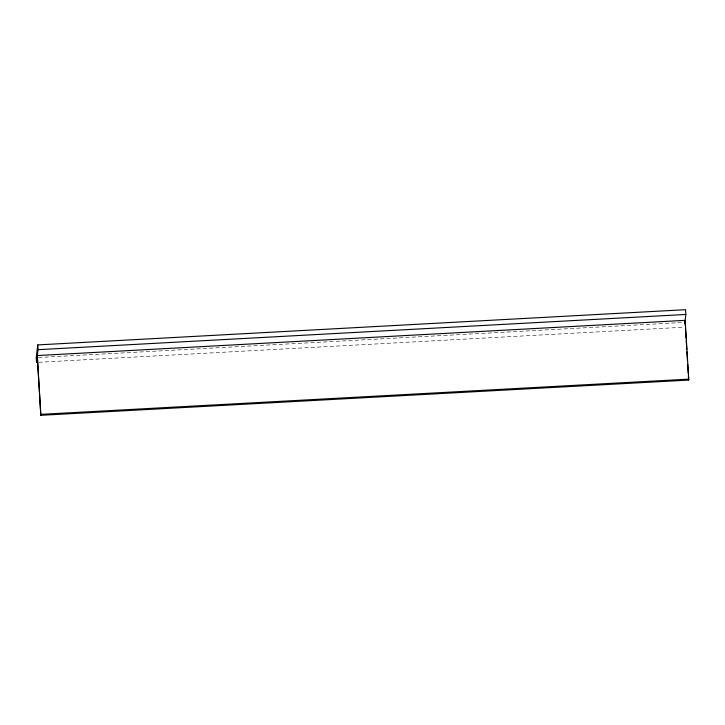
<?xml version="1.0" encoding="UTF-8"?>
<svg xmlns="http://www.w3.org/2000/svg" width="725" height="725" viewBox="0 0 725 725"><rect width="100%" height="100%" fill="white"/><g stroke="black" fill="none" stroke-linecap="round" stroke-linejoin="round"><path stroke-width="0.54" stroke-dasharray="3.62 2.72" d="M38.516 357.507L682.932 322.471M38.806 362.273L684.355 327.183"/><path stroke-width="1.09" d="M37.745 344.91L36.25 357.624L36.54 362.391L37.229 356.51L40.827 415.307L688.641 380.09L688.75 379.139L685.152 320.341L685.841 314.46L685.551 309.693L37.745 344.91L38.035 349.677L37.347 355.558L40.827 415.307M684.808 323.259L685.043 321.302L685.315 325.824M38.035 349.677L685.841 314.46M37.347 355.558L685.152 320.341M40.935 414.347L688.75 379.139M685.46 328.081L686.077 338.258M686.222 340.514L686.774 349.568M686.91 351.824L687.463 360.869M687.672 364.258L688.224 373.303M688.36 375.568L688.641 380.09"/></g></svg>
